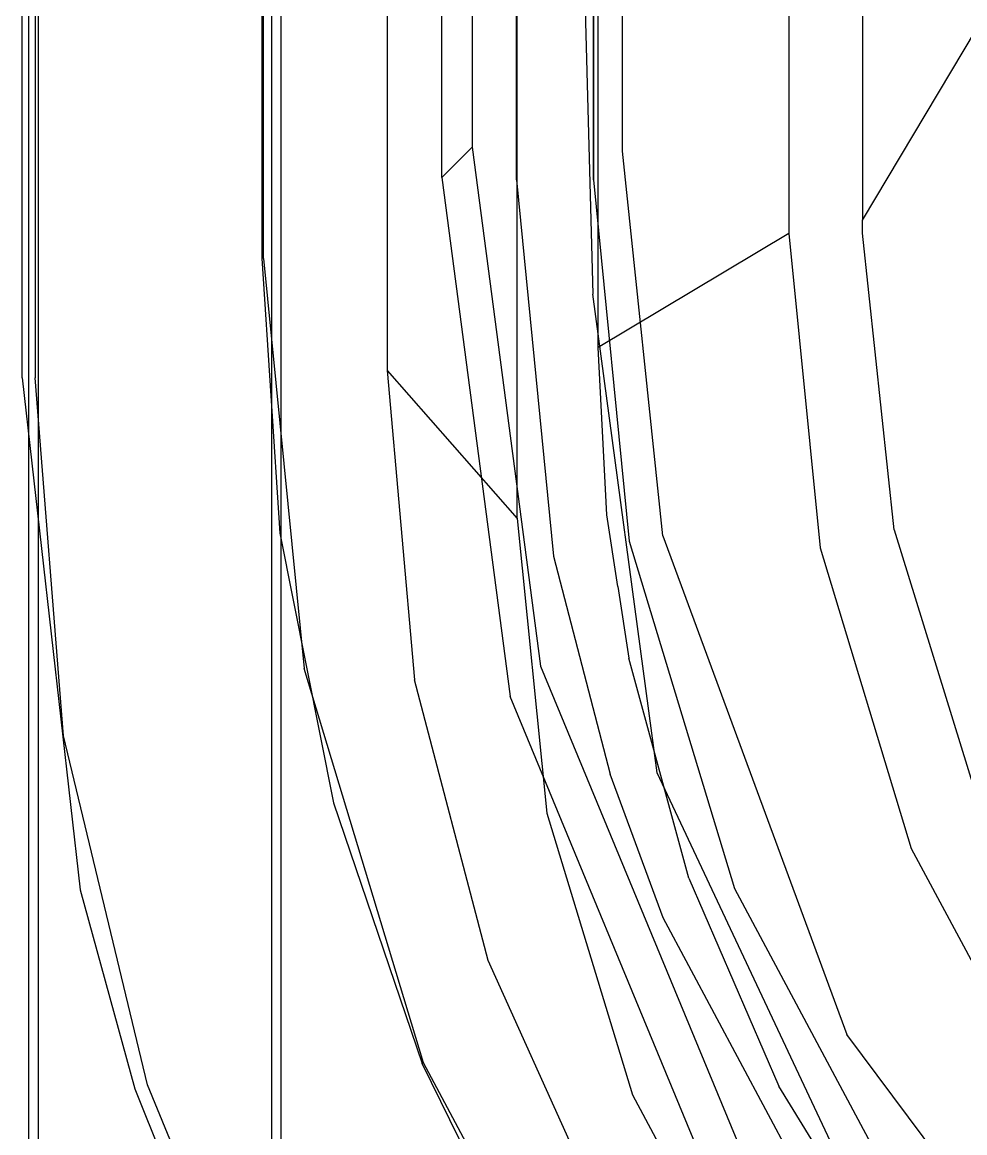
# Model space of a CAD drawing. Extents: x 0 to 153, y -230 to 0.
# Drawn here: x -0.09 to 13.47, y -207.86 to -191.88 of the extents above; entities that cross this region are included whole.
import ezdxf

# ---------------------------------------------------------------- set-up
doc = ezdxf.new("R2010")
doc.units = 0
doc.header["$MEASUREMENT"] = 0
for name, color, linetype in [('Layer1', 252, 'CONTINUOUS'), ('Layer2', 252, 'CONTINUOUS'), ('Layer3', 254, 'CONTINUOUS')]:
    doc.layers.add(name, color=color, linetype=linetype)

msp = doc.modelspace()

# ---------------------------------------------------------------- linework, layer by layer
at = {"layer": 'Layer1', "linetype": 'Continuous'}
for points, invisible_edges in [([(1.004, -3.003, 221.002), (6.378, -34.209, 221.002), (6.378, -195.791, 221.002), (1.004, -226.996, 221.002)], 15), ([(10.421, -200.171, 130.48), (8.522, -197.659, 192.621), (8.522, -32.379, 192.621), (10.421, -29.943, 130.479)], 15), ([(11.508, -32.252, 127.489), (10.421, -29.943, 130.479), (10.421, -200.171, 130.48), (11.508, -197.745, 127.489)], 15), ([(13.066, -34.864, 88.68), (13.066, -195.134, 88.68), (11.508, -197.745, 127.489), (11.508, -32.252, 127.489)], 15), ([(6.106, -34.209, 202.628), (8.522, -32.379, 192.621), (8.522, -197.659, 192.621), (6.106, -195.791, 202.628)], 15), ([(6.106, -195.791, 202.628), (6.106, -34.209, 202.628), (1.413, -33.003, 202.628)], 15), ([(14.223, -194.776, 84.866), (13.066, -195.134, 88.68), (13.066, -34.864, 88.68), (14.223, -35.221, 84.866)], 15), ([(0.074, -128.198, 220.376), (0.074, -226.997, 220.376), (0, -226.997, 219.989), (0, -128.198, 219.989)], 15), ([(0.14, -128.198, 203.924), (0, -128.198, 219.989), (0, -211.009, 219.989), (0.14, -211.009, 203.924)], 5), ([(0.291, -128.198, 220.705), (0.291, -226.997, 220.705), (0.074, -226.997, 220.376), (0.074, -128.198, 220.376)], 15), ([(0.437, -128.198, 203.22), (0.278, -128.198, 203.426), (0.14, -211.009, 203.924), (0.278, -211.061, 203.426)], 15), ([(0.14, -211.009, 203.924), (0.14, -211.009, 203.924), (0.14, -128.198, 203.924), (0.278, -128.198, 203.426)], 15), ([(1.144, -128.198, 202.929), (0.776, -128.198, 202.999), (0.278, -211.061, 203.426), (0.645, -211.1, 203.062)], 15), ([(0.278, -211.061, 203.426), (0.278, -211.061, 203.426), (0.645, -128.198, 203.062), (0.776, -128.198, 202.999)], 15), ([(0.437, -128.198, 203.22), (0.437, -128.198, 203.22), (0.645, -128.198, 203.062), (0.278, -211.061, 203.426)], 15), ([(0.618, -226.997, 220.924), (0.291, -226.997, 220.705), (0.291, -128.198, 220.705), (0.618, -128.198, 220.924)], 15), ([(0.618, -128.198, 220.924), (1.004, -128.198, 221.002), (1.004, -226.997, 221.002), (0.618, -226.997, 220.924)], 15), ([(0.645, -211.1, 203.062), (1.144, -211.114, 202.929), (4.007, -129.549, 202.929), (1.144, -128.198, 202.929)], 15), ([(1.004, -226.997, 221.002), (5.003, -226.997, 221.002), (5.003, -128.198, 221.002), (1.004, -128.198, 221.002)], 15), ([(3.633, -128.198, 203.924), (3.493, -128.198, 219.989), (3.493, -211.009, 219.989), (3.633, -211.009, 203.924)], 5), ([(5.003, -196.172, 221.002), (5.352, -196.172, 220.939), (5.389, -128.198, 220.924), (5.003, -128.198, 221.002)], 15), ([(5.389, -128.198, 220.924), (5.716, -128.198, 220.705), (5.716, -196.172, 220.705), (5.352, -196.172, 220.939)], 15), ([(5.716, -196.172, 220.705), (5.947, -196.172, 220.339), (5.933, -128.198, 220.376), (5.716, -128.198, 220.705)], 15), ([(5.933, -128.198, 220.376), (6.007, -128.198, 219.989), (6.007, -196.172, 219.989), (5.947, -196.172, 220.339)], 15), ([(1.144, -211.114, 202.929), (5.858, -211.114, 202.929), (5.858, -129.549, 202.929), (4.007, -129.549, 202.929)], 15), ([(6.106, -131.499, 202.628), (6.236, -131.475, 212.034), (8.114, -195.791, 221.002), (6.106, -195.791, 202.628)], 15), ([(6.236, -131.475, 212.034), (6.378, -131.474, 221.002), (8.114, -195.791, 221.002)], 13), ([(6.378, -195.791, 221.002), (8.114, -195.791, 221.002), (6.378, -131.474, 221.002)], 15), ([(13.183, -197.306, 88.599), (13.066, -195.134, 88.68), (14.223, -194.776, 84.866), (14.232, -195.337, 84.836)], 15), ([(12.281, -196.452, 108.238), (13.066, -195.134, 88.68), (13.183, -197.306, 88.599)], 15), ([(13.183, -197.306, 88.599), (14.005, -197.535, 85.989), (14.232, -195.337, 84.836)], 15), ([(5.858, -211.114, 202.929), (6.106, -195.792, 202.628), (5.858, -195.561, 202.929)], 15), ([(6.378, -195.792, 221.002), (7.758, -204.441, 221.002), (1.004, -226.996, 221.002)], 15), ([(5.858, -211.114, 202.929), (8.757, -200.512, 200.398), (6.106, -195.792, 202.628)], 15), ([(8.114, -195.791, 221.002), (8.114, -195.791, 221.002), (6.106, -195.791, 202.628), (9.04, -202.678, 221.002)], 7), ([(6.106, -195.791, 202.628), (8.854, -201.259, 207.499), (8.669, -199.839, 193.996), (8.522, -197.659, 192.621)], 15), ([(9.04, -202.678, 221.002), (8.854, -201.259, 207.499), (6.106, -195.791, 202.628)], 15), ([(6.378, -195.791, 221.002), (8.114, -195.791, 221.002), (9.051, -202.717, 221.002), (7.758, -204.441, 221.002)], 15), ([(11.638, -199.921, 127.131), (11.508, -197.748, 127.489), (12.281, -196.452, 108.238)], 15), ([(11.638, -199.921, 127.131), (12.532, -199.615, 108.036), (12.281, -196.452, 108.238)], 15), ([(12.532, -199.615, 108.036), (12.281, -196.452, 108.238), (13.183, -197.306, 88.599)], 15), ([(13.183, -197.306, 88.599), (12.532, -199.615, 108.036), (13.314, -202.863, 107.848)], 15), ([(13.314, -202.863, 107.848), (13.183, -197.306, 88.599), (13.847, -200.746, 88.462)], 15), ([(14.005, -197.535, 85.989), (13.183, -197.306, 88.599), (13.847, -200.746, 88.462)], 15), ([(8.669, -199.839, 193.996), (8.522, -197.659, 192.621), (8.691, -197.883, 187.086), (8.686, -198.201, 187.248)], 15), ([(11.638, -199.921, 127.131), (11.508, -197.745, 127.489), (10.421, -200.171, 130.48)], 15), ([(8.686, -198.201, 187.248), (8.691, -197.883, 187.086), (10.421, -200.171, 130.48), (9.214, -200.731, 173.01)], 15), ([(8.669, -199.839, 193.996), (8.686, -198.201, 187.248), (9.063, -201.574, 187.576)], 15), ([(9.063, -201.574, 187.576), (8.686, -198.201, 187.248), (9.214, -200.731, 173.01)], 15), ([(11.863, -201.336, 126.637), (11.638, -199.921, 127.131), (12.532, -199.615, 108.036)], 15), ([(11.863, -201.336, 126.637), (13.314, -202.863, 107.848), (12.532, -199.615, 108.036)], 15), ([(8.669, -199.839, 193.996), (10.019, -204.404, 173.293), (12.861, -210.797, 221.002), (9.04, -202.678, 221.002)], 11), ([(11.863, -201.336, 126.637), (11.638, -199.921, 127.131), (10.421, -200.171, 130.48)], 15), ([(9.214, -200.731, 173.01), (9.849, -202.708, 158.742), (10.462, -201.442, 130.504), (10.421, -200.171, 130.48)], 15), ([(10.462, -201.442, 130.504), (10.421, -200.171, 130.48), (11.863, -201.336, 126.637)], 15), ([(12.267, -209.417, 200.659), (11.638, -208.045, 200.464), (8.757, -200.512, 200.398), (5.858, -211.114, 202.929)], 15), ([(12.267, -209.417, 200.659), (11.638, -208.045, 200.464), (8.757, -200.512, 200.398), (5.858, -211.114, 202.929)], 15), ([(9.063, -201.574, 187.576), (9.214, -200.731, 173.01), (10.019, -204.404, 173.293)], 15), ([(10.019, -204.404, 173.293), (9.214, -200.731, 173.01), (11.05, -206.589, 158.992)], 15), ([(9.214, -200.731, 173.01), (9.849, -202.708, 158.742), (11.05, -206.589, 158.992)], 15), ([(14.55, -205.835, 107.698), (13.314, -202.863, 107.848), (13.847, -200.746, 88.462)], 15), ([(10.462, -201.442, 130.504), (11.131, -205.395, 130.565), (9.849, -202.708, 158.742)], 15), ([(11.131, -205.395, 130.565), (10.462, -201.442, 130.504), (11.863, -201.336, 126.637)], 15), ([(11.131, -205.395, 130.565), (11.863, -201.336, 126.637), (12.514, -203.825, 125.823)], 15), ([(12.514, -203.825, 125.823), (11.863, -201.336, 126.637), (13.314, -202.863, 107.848)], 15), ([(7.758, -204.441, 221.002), (9.051, -202.717, 221.002), (12.917, -210.874, 221.002), (11.758, -212.235, 221.002)], 15), ([(9.849, -202.708, 158.742), (11.131, -205.395, 130.565), (11.229, -205.735, 130.573)], 15), ([(11.229, -205.735, 130.573), (11.435, -206.375, 130.593), (9.849, -202.708, 158.742)], 15), ([(11.05, -206.589, 158.992), (9.849, -202.708, 158.742), (11.435, -206.375, 130.593)], 15), ([(13.314, -202.863, 107.848), (12.514, -203.825, 125.823), (12.899, -204.895, 125.501)], 15), ([(12.899, -204.895, 125.501), (14.55, -205.835, 107.698), (13.314, -202.863, 107.848)], 15), ([(11.131, -205.395, 130.565), (12.514, -203.825, 125.823), (12.899, -204.895, 125.501)], 15), ([(11.758, -212.235, 221.002), (7.758, -204.441, 221.002), (1.004, -226.997, 221.002), (1.272, -227.996, 221.002)], 15), ([(11.05, -206.589, 158.992), (10.019, -204.404, 173.293), (12.861, -210.797, 221.002)], 15), ([(11.229, -205.735, 130.573), (11.131, -205.395, 130.565), (12.899, -204.895, 125.501)], 15), ([(12.769, -207.072, 127.892), (11.229, -205.735, 130.573), (12.899, -204.895, 125.501)], 15), ([(13.212, -207.97, 127.891), (12.769, -207.072, 127.892), (12.899, -204.895, 125.501), (14.079, -207.442, 125.089)], 15), ([(14.079, -207.442, 125.089), (12.899, -204.895, 125.501), (14.55, -205.835, 107.698), (14.079, -207.442, 125.089)], 15), ([(11.435, -206.375, 130.593), (11.229, -205.735, 130.573), (12.769, -207.072, 127.892)], 15), ([(11.435, -206.375, 130.593), (12.898, -209.435, 130.698), (11.05, -206.589, 158.992)], 15), ([(12.898, -209.435, 130.698), (13.212, -207.97, 127.891), (12.769, -207.072, 127.892), (11.435, -206.375, 130.593)], 15), ([(11.05, -206.589, 158.992), (12.898, -209.435, 130.698), (13.506, -210.344, 130.704)], 15), ([(13.506, -210.344, 130.704), (12.861, -210.797, 221.002), (11.05, -206.589, 158.992)], 15), ([(14.592, -208.348, 125.126), (14.079, -207.442, 125.089), (13.212, -207.97, 127.891)], 15)]:
    msp.add_3dface(points, dxfattribs=dict(at, invisible_edges=invisible_edges))
at = {"layer": 'Layer2', "linetype": 'Continuous'}
for points in [[(7.029, -199.018, 127.621), (7.028, -30.978, 127.621), (5.155, -33.107, 188.899), (5.156, -196.889, 188.899)], [(10.936, -35.077, 85.414), (10.936, -194.921, 85.414), (8.191, -196.559, 126.219), (8.191, -33.437, 126.219)], [(13.633, -191.982, 43.244), (13.633, -38.016, 43.244), (11.996, -35.271, 84.036), (11.996, -194.727, 84.036)]]:
    msp.add_3dface(points, dxfattribs=at)
for points, invisible_edges in [([(7.14, -199.018, 127.191), (7.029, -199.018, 127.621), (7.029, -30.978, 127.621), (7.14, -30.978, 127.191)], 15), ([(7.344, -30.978, 126.92), (7.14, -30.978, 127.191), (7.14, -199.018, 127.191), (7.345, -199.018, 126.92)], 15), ([(7.483, -199.018, 126.811), (7.345, -199.018, 126.92), (7.344, -30.978, 126.92), (7.483, -30.978, 126.811)], 15), ([(7.804, -33.437, 126.674), (7.483, -30.978, 126.811), (7.483, -199.018, 126.811), (7.804, -196.559, 126.674)], 15), ([(-0.092, -33.003, 201.095), (0.095, -33.003, 190.352), (0.095, -196.997, 190.352), (-0.092, -196.997, 201.095)], 5), ([(0.015, -33.003, 201.68), (-0.092, -33.003, 201.095), (-0.092, -196.997, 201.095), (0.015, -196.997, 201.68)], 15), ([(0.339, -196.997, 202.177), (0.015, -196.997, 201.68), (0.015, -33.003, 201.68), (0.339, -33.003, 202.177)], 15), ([(0.095, -196.997, 190.352), (0.306, -196.997, 189.61), (0.306, -33.003, 189.61), (0.095, -33.003, 190.352)], 15), ([(0.306, -33.003, 189.61), (0.856, -33.003, 189.069), (0.856, -196.997, 189.069), (0.306, -196.997, 189.61)], 15), ([(0.831, -33.003, 202.51), (0.339, -33.003, 202.177), (0.339, -196.997, 202.177), (0.831, -196.997, 202.51)], 15), ([(1.413, -196.997, 202.628), (0.831, -196.997, 202.51), (0.831, -33.003, 202.51), (1.413, -33.003, 202.628)], 15), ([(0.856, -196.997, 189.069), (1.601, -196.997, 188.872), (1.601, -33.003, 188.872), (0.856, -33.003, 189.069)], 15), ([(1.413, -196.997, 202.628), (6.106, -195.791, 202.628), (1.413, -33.003, 202.628)], 15), ([(1.413, -196.997, 202.628), (1.413, -196.997, 202.628), (6.106, -34.209, 202.628), (1.413, -33.003, 202.628)], 15), ([(1.601, -196.997, 188.872), (1.601, -33.003, 188.872), (5.155, -33.107, 188.899)], 15), ([(5.156, -196.889, 188.899), (1.601, -196.997, 188.872), (5.155, -33.107, 188.899)], 15), ([(7.948, -196.559, 126.616), (7.804, -196.559, 126.674), (7.804, -33.437, 126.674), (7.947, -33.437, 126.616)], 15), ([(8.072, -33.437, 126.51), (7.947, -33.437, 126.616), (7.948, -196.559, 126.616), (8.072, -196.559, 126.51)], 15), ([(8.156, -196.559, 126.37), (8.072, -196.559, 126.51), (8.072, -33.437, 126.51), (8.156, -33.437, 126.37)], 15), ([(8.191, -33.437, 126.219), (8.156, -33.437, 126.37), (8.156, -196.559, 126.37), (8.191, -196.559, 126.219)], 15), ([(11.037, -194.922, 85.015), (10.936, -194.921, 85.414), (10.936, -35.074, 85.414), (11.036, -35.074, 85.015)], 15), ([(11.288, -35.074, 84.69), (11.036, -35.074, 85.015), (11.037, -194.922, 85.015), (11.289, -194.922, 84.69)], 15), ([(11.642, -194.728, 84.495), (11.289, -194.922, 84.69), (11.288, -35.074, 84.69), (11.642, -35.268, 84.495)], 15), ([(11.777, -35.268, 84.43), (11.642, -35.268, 84.495), (11.642, -194.728, 84.495), (11.778, -194.728, 84.43)], 15), ([(11.892, -194.728, 84.322), (11.778, -194.728, 84.43), (11.777, -35.268, 84.43), (11.892, -35.268, 84.322)], 15), ([(11.967, -35.268, 84.183), (11.892, -35.268, 84.322), (11.892, -194.728, 84.322), (11.967, -194.728, 84.183)], 15), ([(11.996, -194.727, 84.036), (11.967, -194.728, 84.183), (11.967, -35.268, 84.183), (11.995, -35.268, 84.036)], 15), ([(14.063, -196.306, 43.232), (13.634, -191.981, 43.244), (12.815, -193.353, 63.64)], 14), ([(13.065, -196.737, 63.837), (12.815, -193.353, 63.64), (11.996, -194.917, 84.036)], 15), ([(11.996, -194.917, 84.036), (11.996, -194.728, 84.036), (12.798, -193.383, 64.052)], 14), ([(13.065, -196.737, 63.837), (12.815, -193.353, 63.64), (14.063, -196.306, 43.232)], 15), ([(11.289, -194.922, 84.69), (11.642, -194.728, 84.495), (11.643, -194.922, 84.495)], 15), ([(11.643, -194.922, 84.495), (11.642, -194.728, 84.495), (11.778, -194.92, 84.43)], 15), ([(11.778, -194.92, 84.43), (11.642, -194.728, 84.495), (11.778, -194.728, 84.43)], 15), ([(11.778, -194.92, 84.43), (11.778, -194.728, 84.43), (11.893, -194.919, 84.322)], 15), ([(11.778, -194.728, 84.43), (11.892, -194.728, 84.322), (11.893, -194.919, 84.322)], 15), ([(11.893, -194.919, 84.322), (11.892, -194.728, 84.322), (11.968, -194.918, 84.183)], 15), ([(11.892, -194.728, 84.322), (11.967, -194.728, 84.183), (11.968, -194.918, 84.183)], 15), ([(11.968, -194.918, 84.183), (11.967, -194.728, 84.183), (11.996, -194.917, 84.036)], 15), ([(11.967, -194.728, 84.183), (11.996, -194.728, 84.036), (11.996, -194.917, 84.036)], 15), ([(8.191, -196.559, 126.219), (10.101, -196.322, 106.226), (10.936, -194.922, 85.414)], 15), ([(10.101, -196.322, 106.226), (10.936, -194.922, 85.414), (11.386, -199.441, 85.402)], 13), ([(11.386, -199.441, 85.402), (11.451, -199.428, 85.093), (10.936, -194.922, 85.414)], 15), ([(11.451, -199.428, 85.093), (11.037, -194.922, 85.015), (10.936, -194.922, 85.414)], 15), ([(11.037, -194.922, 85.015), (11.451, -199.428, 85.093), (11.622, -199.394, 84.801)], 15), ([(11.037, -194.922, 85.015), (11.289, -194.922, 84.69), (11.622, -199.394, 84.801)], 15), ([(11.622, -199.394, 84.801), (11.884, -199.342, 84.581), (11.289, -194.922, 84.69)], 15), ([(11.884, -199.342, 84.581), (12.021, -198.88, 84.489), (11.289, -194.922, 84.69)], 15), ([(11.289, -194.922, 84.69), (11.643, -194.922, 84.495), (12.021, -198.88, 84.489)], 15), ([(11.643, -194.922, 84.495), (11.778, -194.92, 84.43), (12.021, -198.88, 84.489)], 15), ([(11.778, -194.92, 84.43), (11.893, -194.919, 84.322), (12.345, -199.204, 84.318)], 15), ([(12.23, -199.228, 84.425), (12.021, -198.88, 84.489), (11.778, -194.92, 84.43)], 15), ([(11.778, -194.92, 84.43), (12.345, -199.204, 84.318), (12.23, -199.228, 84.425)], 15), ([(11.893, -194.919, 84.322), (12.422, -199.187, 84.18), (11.968, -194.918, 84.183), (11.893, -194.919, 84.322)], 15), ([(12.345, -199.204, 84.318), (12.422, -199.187, 84.18), (11.893, -194.919, 84.322)], 15), ([(11.968, -194.918, 84.183), (11.996, -194.917, 84.036), (12.452, -199.181, 84.031)], 15), ([(12.422, -199.187, 84.18), (12.452, -199.181, 84.031), (11.968, -194.918, 84.183)], 15), ([(12.452, -199.181, 84.031), (11.996, -194.917, 84.036), (13.065, -196.737, 63.837)], 14), ([(2.207, -204.026, 202.628), (1.413, -196.997, 202.628), (6.106, -195.791, 202.628)], 15), ([(2.207, -204.026, 202.628), (6.106, -195.791, 202.628), (7.499, -204.526, 202.628), (4.544, -210.703, 202.628)], 15), ([(8.319, -198.966, 126.196), (8.191, -196.559, 126.219), (10.101, -196.322, 106.226)], 14), ([(8.319, -198.966, 126.196), (10.101, -196.322, 106.226), (10.383, -199.847, 106.001)], 15), ([(10.383, -199.847, 106.001), (10.101, -196.322, 106.226), (11.386, -199.441, 85.402)], 15), ([(15.316, -200.443, 43.221), (14.063, -196.306, 43.232), (13.065, -196.737, 63.837)], 14), ([(7.804, -196.559, 126.674), (7.804, -196.559, 126.674), (7.69, -199.018, 126.708), (7.484, -199.018, 126.811)], 15), ([(7.891, -199.018, 126.658), (7.891, -199.018, 126.658), (7.69, -199.018, 126.708), (7.804, -196.559, 126.674)], 15), ([(7.804, -196.559, 126.674), (7.804, -196.559, 126.674), (7.948, -196.559, 126.616), (7.891, -199.018, 126.658)], 15), ([(7.891, -199.018, 126.658), (7.891, -199.018, 126.658), (8.048, -199.001, 126.608), (7.948, -196.559, 126.616)], 15), ([(8.048, -199.001, 126.608), (8.048, -199.001, 126.608), (8.072, -196.559, 126.51), (7.948, -196.559, 126.616)], 15), ([(8.187, -198.984, 126.503), (8.187, -198.984, 126.503), (8.048, -199.001, 126.608), (8.072, -196.559, 126.51)], 15), ([(8.072, -196.559, 126.51), (8.072, -196.559, 126.51), (8.157, -196.559, 126.37), (8.187, -198.984, 126.503)], 15), ([(8.187, -198.984, 126.503), (8.187, -198.984, 126.503), (8.281, -198.972, 126.357), (8.157, -196.559, 126.37)], 15), ([(8.191, -196.559, 126.219), (8.191, -196.559, 126.219), (8.281, -198.972, 126.357), (8.157, -196.559, 126.37)], 15), ([(8.319, -198.966, 126.196), (8.319, -198.966, 126.196), (8.281, -198.972, 126.357), (8.191, -196.559, 126.219)], 15), ([(12.452, -199.181, 84.031), (13.065, -196.737, 63.837), (13.894, -200.18, 63.639)], 15), ([(13.894, -200.18, 63.639), (13.065, -196.737, 63.837), (15.316, -200.443, 43.221)], 15), ([(0.739, -204.362, 201.095), (-0.092, -196.997, 201.095), (0.015, -196.997, 201.68), (0.843, -204.338, 201.68)], 15), ([(0.501, -202.145, 190.352), (0.501, -202.145, 190.352), (-0.092, -196.997, 201.095), (0.739, -204.362, 201.095)], 11), ([(0.501, -202.145, 190.352), (0.501, -202.145, 190.352), (0.095, -196.997, 190.352), (-0.092, -196.997, 201.095)], 13), ([(0.739, -204.362, 201.095), (-0.092, -196.997, 201.095), (0.015, -196.997, 201.68), (0.843, -204.338, 201.68)], 15), ([(1.16, -204.266, 202.177), (0.843, -204.338, 201.68), (0.015, -196.997, 201.68), (0.339, -196.997, 202.177)], 15), ([(1.16, -204.266, 202.177), (0.843, -204.338, 201.68), (0.015, -196.997, 201.68), (0.339, -196.997, 202.177)], 15), ([(0.095, -196.997, 190.352), (0.306, -196.997, 189.61), (0.709, -202.112, 189.61), (0.501, -202.145, 190.352)], 15), ([(0.095, -196.997, 190.352), (0.306, -196.997, 189.61), (0.709, -202.112, 189.61), (0.501, -202.145, 190.352)], 15), ([(0.709, -202.112, 189.61), (1.252, -202.026, 189.069), (0.856, -196.997, 189.069), (0.306, -196.997, 189.61)], 15), ([(0.709, -202.112, 189.61), (1.252, -202.026, 189.069), (0.856, -196.997, 189.069), (0.306, -196.997, 189.61)], 15), ([(1.639, -204.156, 202.51), (1.16, -204.266, 202.177), (0.339, -196.997, 202.177), (0.831, -196.997, 202.51)], 15), ([(1.639, -204.156, 202.51), (1.16, -204.266, 202.177), (0.339, -196.997, 202.177), (0.831, -196.997, 202.51)], 15), ([(1.639, -204.156, 202.51), (2.207, -204.026, 202.628), (1.413, -196.997, 202.628), (0.831, -196.997, 202.51)], 15), ([(1.639, -204.156, 202.51), (2.207, -204.026, 202.628), (1.413, -196.997, 202.628), (0.831, -196.997, 202.51)], 15), ([(1.252, -202.026, 189.069), (1.989, -201.909, 188.872), (1.601, -196.997, 188.872), (0.856, -196.997, 189.069)], 15), ([(1.252, -202.026, 189.069), (1.989, -201.909, 188.872), (1.601, -196.997, 188.872), (0.856, -196.997, 189.069)], 15), ([(5.156, -196.889, 188.899), (5.548, -201.343, 188.891), (1.601, -196.997, 188.872)], 15), ([(5.548, -201.343, 188.891), (1.601, -196.997, 188.872), (1.989, -201.909, 188.872), (6.608, -205.378, 188.877)], 15), ([(7.029, -199.018, 127.621), (7.029, -199.018, 127.621), (5.156, -196.889, 188.899), (5.548, -201.343, 188.891)], 11), ([(12.939, -202.306, 84.483), (11.884, -199.342, 84.581), (12.021, -198.88, 84.489)], 15), ([(12.939, -202.306, 84.483), (12.021, -198.88, 84.489), (12.23, -199.228, 84.425)], 15), ([(7.029, -199.018, 127.621), (7.029, -199.018, 127.621), (7.453, -203.258, 127.627), (5.548, -201.343, 188.891)], 13), ([(7.453, -203.258, 127.627), (7.14, -199.018, 127.191), (7.029, -199.018, 127.621), (7.453, -203.258, 127.627)], 15), ([(7.453, -203.258, 127.627), (7.14, -199.018, 127.191), (7.531, -203.242, 127.258), (7.453, -203.258, 127.627)], 15), ([(7.14, -199.018, 127.191), (7.14, -199.018, 127.191), (7.345, -199.018, 126.92), (7.531, -203.242, 127.258)], 15), ([(7.531, -203.242, 127.258), (7.531, -203.242, 127.258), (7.76, -203.196, 126.922), (7.345, -199.018, 126.92)], 15), ([(7.345, -199.018, 126.92), (7.345, -199.018, 126.92), (7.484, -199.018, 126.811), (7.76, -203.196, 126.922)], 15), ([(7.484, -199.018, 126.811), (7.484, -199.018, 126.811), (8.1, -203.128, 126.708), (7.76, -203.196, 126.922)], 15), ([(8.1, -203.128, 126.708), (8.1, -203.128, 126.708), (7.69, -199.018, 126.708), (7.484, -199.018, 126.811)], 15), ([(7.69, -199.018, 126.708), (7.69, -199.018, 126.708), (8.141, -201.127, 126.648), (8.1, -203.128, 126.708)], 15), ([(7.69, -199.018, 126.708), (7.69, -199.018, 126.708), (7.891, -199.018, 126.658), (8.141, -201.127, 126.648)], 15), ([(8.141, -201.127, 126.648), (8.141, -201.127, 126.648), (8.048, -199.001, 126.608), (7.891, -199.018, 126.658)], 15), ([(8.315, -201.092, 126.616), (8.315, -201.092, 126.616), (8.187, -198.984, 126.503), (8.048, -199.001, 126.608)], 15), ([(8.048, -199.001, 126.608), (8.048, -199.001, 126.608), (8.315, -201.092, 126.616), (8.141, -201.127, 126.648)], 15), ([(8.187, -198.984, 126.503), (8.476, -201.061, 126.514), (8.281, -198.972, 126.357), (8.187, -198.984, 126.503)], 15), ([(8.187, -198.984, 126.503), (8.187, -198.984, 126.503), (8.476, -201.061, 126.514), (8.315, -201.092, 126.616)], 15), ([(8.281, -198.972, 126.357), (8.281, -198.972, 126.357), (8.319, -198.966, 126.196), (8.588, -201.038, 126.357)], 15), ([(8.588, -201.038, 126.357), (8.588, -201.038, 126.357), (8.476, -201.061, 126.514), (8.281, -198.972, 126.357)], 15), ([(8.319, -198.966, 126.196), (8.632, -201.03, 126.183), (8.588, -201.038, 126.357), (8.319, -198.966, 126.196)], 15), ([(8.476, -199.998, 126.19), (8.319, -198.966, 126.196), (10.383, -199.847, 106.001)], 14), ([(13.611, -203.325, 84.316), (12.345, -199.204, 84.318), (12.23, -199.228, 84.425)], 15), ([(13.5, -203.372, 84.422), (12.939, -202.306, 84.483), (12.23, -199.228, 84.425)], 15), ([(12.23, -199.228, 84.425), (13.611, -203.325, 84.316), (13.5, -203.372, 84.422)], 15), ([(12.345, -199.204, 84.318), (12.422, -199.187, 84.18), (13.686, -203.294, 84.177)], 15), ([(12.345, -199.204, 84.318), (13.686, -203.294, 84.177), (13.611, -203.325, 84.316)], 15), ([(12.422, -199.187, 84.18), (12.452, -199.181, 84.031), (13.716, -203.281, 84.027)], 15), ([(13.686, -203.294, 84.177), (13.716, -203.281, 84.027), (12.422, -199.187, 84.18)], 15), ([(13.894, -200.18, 63.639), (12.452, -199.181, 84.031), (13.716, -203.281, 84.027)], 13), ([(12.921, -203.673, 84.796), (11.622, -199.394, 84.801), (11.451, -199.428, 85.093)], 15), ([(11.622, -199.394, 84.801), (11.884, -199.342, 84.581), (13.167, -203.571, 84.579)], 15), ([(11.622, -199.394, 84.801), (13.167, -203.571, 84.579), (12.921, -203.673, 84.796), (11.622, -199.394, 84.801)], 15), ([(13.167, -203.571, 84.579), (11.884, -199.342, 84.581), (12.939, -202.306, 84.483)], 15), ([(10.383, -199.847, 106.001), (11.386, -199.441, 85.402), (12.696, -203.766, 85.392)], 13), ([(11.386, -199.441, 85.402), (11.451, -199.428, 85.093), (12.759, -203.74, 85.085)], 15), ([(12.696, -203.766, 85.392), (12.759, -203.74, 85.085), (11.386, -199.441, 85.402)], 15), ([(12.759, -203.74, 85.085), (12.921, -203.673, 84.796), (11.451, -199.428, 85.093)], 15), ([(10.383, -199.847, 106.001), (8.476, -199.998, 126.19), (8.632, -201.03, 126.183)], 13), ([(9.496, -204.195, 126.184), (8.632, -201.03, 126.183), (10.383, -199.847, 106.001)], 14), ([(9.496, -204.195, 126.184), (10.383, -199.847, 106.001), (11.258, -203.465, 105.792)], 15), ([(11.258, -203.465, 105.792), (10.383, -199.847, 106.001), (12.696, -203.766, 85.392)], 15), ([(8.141, -201.127, 126.648), (8.141, -201.127, 126.648), (8.1, -203.128, 126.708), (8.773, -204.46, 126.648)], 15), ([(8.141, -201.127, 126.648), (8.141, -201.127, 126.648), (8.315, -201.092, 126.616), (8.494, -202.642, 126.648)], 15), ([(8.141, -201.127, 126.648), (8.141, -201.127, 126.648), (8.494, -202.642, 126.648), (8.773, -204.46, 126.648)], 15), ([(9.191, -204.302, 126.616), (8.476, -201.061, 126.514), (8.315, -201.092, 126.616), (9.191, -204.302, 126.616)], 15), ([(8.494, -202.642, 126.648), (8.494, -202.642, 126.648), (8.315, -201.092, 126.616), (9.191, -204.302, 126.616)], 15), ([(8.476, -201.061, 126.514), (8.476, -201.061, 126.514), (8.588, -201.038, 126.357), (9.345, -204.248, 126.514)], 15), ([(9.191, -204.302, 126.616), (9.191, -204.302, 126.616), (9.345, -204.248, 126.514), (8.476, -201.061, 126.514)], 15), ([(8.588, -201.038, 126.357), (8.588, -201.038, 126.357), (8.632, -201.03, 126.183), (9.453, -204.21, 126.358)], 15), ([(9.453, -204.21, 126.358), (9.453, -204.21, 126.358), (9.345, -204.248, 126.514), (8.588, -201.038, 126.357)], 15), ([(9.496, -204.195, 126.184), (9.496, -204.195, 126.184), (9.453, -204.21, 126.358), (8.632, -201.03, 126.183)], 15), ([(7.453, -203.258, 127.627), (7.453, -203.258, 127.627), (6.608, -205.378, 188.877), (5.548, -201.343, 188.891)], 10), ([(2.431, -206.931, 189.069), (3.14, -206.701, 188.872), (1.989, -201.909, 188.872), (1.252, -202.026, 189.069)], 15), ([(2.431, -206.931, 189.069), (3.14, -206.701, 188.872), (1.989, -201.909, 188.872), (1.252, -202.026, 189.069)], 15), ([(3.14, -206.701, 188.872), (1.989, -201.909, 188.872), (8.432, -209.412, 188.862), (5.026, -211.253, 188.872)], 15), ([(8.432, -209.412, 188.862), (6.608, -205.378, 188.877), (1.989, -201.909, 188.872)], 15), ([(1.708, -207.166, 190.352), (1.908, -207.101, 189.61), (0.709, -202.112, 189.61), (0.501, -202.145, 190.352)], 15), ([(1.708, -207.166, 190.352), (1.908, -207.101, 189.61), (0.709, -202.112, 189.61), (0.501, -202.145, 190.352)], 15), ([(1.908, -207.101, 189.61), (2.431, -206.931, 189.069), (1.252, -202.026, 189.069), (0.709, -202.112, 189.61)], 15), ([(1.908, -207.101, 189.61), (2.431, -206.931, 189.069), (1.252, -202.026, 189.069), (0.709, -202.112, 189.61)], 15), ([(1.708, -207.166, 190.352), (1.708, -207.166, 190.352), (0.501, -202.145, 190.352), (0.739, -204.362, 201.095)], 13), ([(14.563, -205.857, 84.479), (13.167, -203.571, 84.579), (12.939, -202.306, 84.483)], 15), ([(12.939, -202.306, 84.483), (13.5, -203.372, 84.422), (14.563, -205.857, 84.479)], 15), ([(8.773, -204.46, 126.648), (8.773, -204.46, 126.648), (9.029, -204.365, 126.648), (8.494, -202.642, 126.648)], 15), ([(8.494, -202.642, 126.648), (8.494, -202.642, 126.648), (9.191, -204.302, 126.616), (9.029, -204.365, 126.648)], 15), ([(7.531, -203.242, 127.258), (7.531, -203.242, 127.258), (7.76, -203.196, 126.922), (8.76, -207.282, 127.261)], 15), ([(8.1, -203.128, 126.708), (8.1, -203.128, 126.708), (7.76, -203.196, 126.922), (8.976, -207.193, 126.924)], 15), ([(8.976, -207.193, 126.924), (8.976, -207.193, 126.924), (8.76, -207.282, 127.261), (7.76, -203.196, 126.922)], 15), ([(9.296, -207.059, 126.709), (9.296, -207.059, 126.709), (8.976, -207.193, 126.924), (8.1, -203.128, 126.708)], 15), ([(8.1, -203.128, 126.708), (8.1, -203.128, 126.708), (8.773, -204.46, 126.648), (9.296, -207.059, 126.709)], 15), ([(7.453, -203.258, 127.627), (7.453, -203.258, 127.627), (8.687, -207.313, 127.632), (6.608, -205.378, 188.877)], 13), ([(7.531, -203.242, 127.258), (7.531, -203.242, 127.258), (8.687, -207.313, 127.632), (7.453, -203.258, 127.627)], 15), ([(8.687, -207.313, 127.632), (8.687, -207.313, 127.632), (7.531, -203.242, 127.258), (8.76, -207.282, 127.261)], 15), ([(11.258, -203.465, 105.792), (9.496, -204.195, 126.184), (10.793, -207.186, 126.185)], 13), ([(10.793, -207.186, 126.185), (11.258, -203.465, 105.792), (12.642, -206.774, 105.625)], 15), ([(12.642, -206.774, 105.625), (11.258, -203.465, 105.792), (12.696, -203.766, 85.392)], 15), ([(12.921, -203.673, 84.796), (12.759, -203.74, 85.085), (15.029, -207.608, 84.793)], 15), ([(15.25, -207.461, 84.578), (12.921, -203.673, 84.796), (13.167, -203.571, 84.579)], 15), ([(12.921, -203.673, 84.796), (15.029, -207.608, 84.793), (15.25, -207.461, 84.578)], 15), ([(13.167, -203.571, 84.579), (15.25, -207.461, 84.578), (14.563, -205.857, 84.479)], 15), ([(12.642, -206.774, 105.625), (12.696, -203.766, 85.392), (14.824, -207.745, 85.384)], 13), ([(12.696, -203.766, 85.392), (12.759, -203.74, 85.085), (14.883, -207.706, 85.079)], 15), ([(14.824, -207.745, 85.384), (14.883, -207.706, 85.079), (12.696, -203.766, 85.392)], 15), ([(15.029, -207.608, 84.793), (14.883, -207.706, 85.079), (12.759, -203.74, 85.085)], 15), ([(2.207, -204.026, 202.628), (1.639, -204.156, 202.51), (4.02, -210.956, 202.51), (4.544, -210.703, 202.628)], 15), ([(4.02, -210.956, 202.51), (3.576, -211.169, 202.177), (1.16, -204.266, 202.177), (1.639, -204.156, 202.51)], 15), ([(0.739, -204.362, 201.095), (0.739, -204.362, 201.095), (1.529, -207.224, 201.095), (0.843, -204.338, 201.68)], 15), ([(1.16, -204.266, 202.177), (0.843, -204.338, 201.68), (3.284, -211.31, 201.68), (3.576, -211.169, 202.177)], 15), ([(3.284, -211.31, 201.68), (3.284, -211.31, 201.68), (1.529, -207.224, 201.095), (0.843, -204.338, 201.68)], 15), ([(9.029, -204.365, 126.648), (9.029, -204.365, 126.648), (9.191, -204.302, 126.616), (9.969, -206.642, 126.648)], 15), ([(9.191, -204.302, 126.616), (9.191, -204.302, 126.616), (9.345, -204.248, 126.514), (10.505, -207.335, 126.616)], 15), ([(9.969, -206.642, 126.648), (9.969, -206.642, 126.648), (10.505, -207.335, 126.616), (9.191, -204.302, 126.616)], 15), ([(10.651, -207.259, 126.514), (10.651, -207.259, 126.514), (9.453, -204.21, 126.358), (9.345, -204.248, 126.514)], 15), ([(9.345, -204.248, 126.514), (9.345, -204.248, 126.514), (10.651, -207.259, 126.514), (10.505, -207.335, 126.616)], 15), ([(10.752, -207.207, 126.359), (10.752, -207.207, 126.359), (9.496, -204.195, 126.184), (9.453, -204.21, 126.358)], 15), ([(9.453, -204.21, 126.358), (9.453, -204.21, 126.358), (10.752, -207.207, 126.359), (10.651, -207.259, 126.514)], 15), ([(9.496, -204.195, 126.184), (9.496, -204.195, 126.184), (10.793, -207.186, 126.185), (10.752, -207.207, 126.359)], 15), ([(1.708, -207.166, 190.352), (1.708, -207.166, 190.352), (0.739, -204.362, 201.095), (1.529, -207.224, 201.095)], 11), ([(9.969, -206.642, 126.648), (9.029, -204.365, 126.648), (8.773, -204.46, 126.648), (9.969, -206.642, 126.648)], 15), ([(9.296, -207.059, 126.709), (8.773, -204.46, 126.648), (9.94, -207.642, 126.648), (9.296, -207.059, 126.709)], 15), ([(8.773, -204.46, 126.648), (8.773, -204.46, 126.648), (9.969, -206.642, 126.648), (9.94, -207.642, 126.648)], 15), ([(8.308, -216.692, 202.628), (8.308, -216.692, 202.628), (4.544, -210.703, 202.628), (7.499, -204.526, 202.628)], 15), ([(8.308, -216.692, 202.628), (7.499, -204.526, 202.628), (11.538, -212.396, 202.628), (13.31, -221.695, 202.628)], 15), ([(8.687, -207.313, 127.632), (8.687, -207.313, 127.632), (8.432, -209.412, 188.862), (6.608, -205.378, 188.877)], 11), ([(3.14, -206.701, 188.872), (5.026, -211.253, 188.872), (4.362, -211.591, 189.069), (2.431, -206.931, 189.069)], 15), ([(3.14, -206.701, 188.872), (5.026, -211.253, 188.872), (4.362, -211.591, 189.069), (2.431, -206.931, 189.069)], 15), ([(9.94, -207.642, 126.648), (9.94, -207.642, 126.648), (12.109, -210.275, 126.648), (9.969, -206.642, 126.648)], 15), ([(12.109, -210.275, 126.648), (12.109, -210.275, 126.648), (10.505, -207.335, 126.616), (9.969, -206.642, 126.648)], 15), ([(12.508, -209.976, 126.185), (10.793, -207.186, 126.185), (12.642, -206.774, 105.625)], 14), ([(12.508, -209.976, 126.185), (12.642, -206.774, 105.625), (14.576, -209.904, 105.492)], 15), ([(14.576, -209.904, 105.492), (12.642, -206.774, 105.625), (14.824, -207.745, 85.384)], 15), ([(2.431, -206.931, 189.069), (4.362, -211.591, 189.069), (3.872, -211.841, 189.61), (1.908, -207.101, 189.61)], 15), ([(2.431, -206.931, 189.069), (4.362, -211.591, 189.069), (3.872, -211.841, 189.61), (1.908, -207.101, 189.61)], 15), ([(8.976, -207.193, 126.924), (8.976, -207.193, 126.924), (9.296, -207.059, 126.709), (10.948, -210.868, 126.925)], 15), ([(10.948, -210.868, 126.925), (10.948, -210.868, 126.925), (11.237, -210.675, 126.709), (9.296, -207.059, 126.709)], 15), ([(9.94, -207.642, 126.648), (9.94, -207.642, 126.648), (9.296, -207.059, 126.709), (11.237, -210.675, 126.709)], 15), ([(3.684, -211.937, 190.352), (3.684, -211.937, 190.352), (1.708, -207.166, 190.352), (1.529, -207.224, 201.095)], 13), ([(3.684, -211.937, 190.352), (3.684, -211.937, 190.352), (1.529, -207.224, 201.095), (3.188, -211.356, 201.095)], 11), ([(3.188, -211.356, 201.095), (3.188, -211.356, 201.095), (3.284, -211.31, 201.68), (1.529, -207.224, 201.095)], 15), ([(3.684, -211.937, 190.352), (3.872, -211.841, 189.61), (1.908, -207.101, 189.61), (1.708, -207.166, 190.352)], 15), ([(3.684, -211.937, 190.352), (3.872, -211.841, 189.61), (1.908, -207.101, 189.61), (1.708, -207.166, 190.352)], 15), ([(8.76, -207.282, 127.261), (8.76, -207.282, 127.261), (8.976, -207.193, 126.924), (10.754, -210.998, 127.263)], 15), ([(10.948, -210.868, 126.925), (10.948, -210.868, 126.925), (10.754, -210.998, 127.263), (8.976, -207.193, 126.924)], 15), ([(10.651, -207.259, 126.514), (10.651, -207.259, 126.514), (10.752, -207.207, 126.359), (12.378, -210.069, 126.514)], 15), ([(12.471, -210.003, 126.359), (12.471, -210.003, 126.359), (10.793, -207.186, 126.185), (10.752, -207.207, 126.359)], 15), ([(12.378, -210.069, 126.514), (12.378, -210.069, 126.514), (12.471, -210.003, 126.359), (10.752, -207.207, 126.359)], 15), ([(10.793, -207.186, 126.185), (10.793, -207.186, 126.185), (12.508, -209.976, 126.185), (12.471, -210.003, 126.359)], 15), ([(8.687, -207.313, 127.632), (8.687, -207.313, 127.632), (10.689, -211.042, 127.635), (8.432, -209.412, 188.862)], 13), ([(8.76, -207.282, 127.261), (8.76, -207.282, 127.261), (10.689, -211.042, 127.635), (8.687, -207.313, 127.632)], 15), ([(10.689, -211.042, 127.635), (10.689, -211.042, 127.635), (10.754, -210.998, 127.263), (8.76, -207.282, 127.261)], 15), ([(10.505, -207.335, 126.616), (10.505, -207.335, 126.616), (10.651, -207.259, 126.514), (12.245, -210.165, 126.616)], 15), ([(12.109, -210.275, 126.648), (12.109, -210.275, 126.648), (12.245, -210.165, 126.616), (10.505, -207.335, 126.616)], 15), ([(12.245, -210.165, 126.616), (12.245, -210.165, 126.616), (12.378, -210.069, 126.514), (10.651, -207.259, 126.514)], 15), ([(11.237, -210.675, 126.709), (11.237, -210.675, 126.709), (11.527, -210.481, 126.648), (9.94, -207.642, 126.648)], 15), ([(12.109, -210.275, 126.648), (12.109, -210.275, 126.648), (11.527, -210.481, 126.648), (9.94, -207.642, 126.648)], 15)]:
    msp.add_3dface(points, dxfattribs=dict(at, invisible_edges=invisible_edges))
at = {"layer": 'Layer3', "linetype": 'Continuous'}
for points, invisible_edges in [([(2.692, -195.278, 223.776), (2.579, -195.278, 223.399), (2.579, -35.012, 223.399), (2.692, -35.012, 223.776)], 15), ([(2.579, -35.012, 223.399), (2.602, -35.012, 222.428), (2.602, -195.278, 222.428), (2.579, -195.278, 223.399)], 15), ([(2.602, -195.278, 222.428), (2.707, -195.278, 222.04), (2.707, -35.012, 222.04), (2.602, -35.012, 222.428)], 15), ([(2.975, -35.012, 224.049), (2.692, -35.012, 223.776), (2.692, -195.278, 223.776), (2.975, -195.278, 224.049)], 15), ([(2.707, -35.012, 222.04), (2.991, -35.012, 221.756), (2.991, -195.278, 221.756), (2.707, -195.278, 222.04)], 15), ([(3.355, -195.278, 224.149), (2.975, -195.278, 224.049), (2.975, -35.012, 224.049), (3.355, -35.013, 224.149)], 15), ([(2.991, -195.278, 221.756), (3.379, -195.278, 221.651), (3.379, -35.012, 221.651), (2.991, -35.012, 221.756)], 13), ([(7.016, -36.142, 224.149), (3.355, -35.012, 224.149), (3.355, -195.278, 224.149), (7.016, -194.148, 224.149)], 5), ([(3.379, -35.012, 221.651), (5.942, -36.177, 221.651), (5.942, -194.113, 221.651), (3.379, -195.278, 221.651)], 15), ([(7.563, -194.148, 224.005), (7.016, -194.148, 224.149), (7.016, -36.142, 224.149), (7.563, -36.142, 224.005)], 15), ([(7.786, -36.142, 223.838), (7.563, -36.142, 224.005), (7.563, -194.148, 224.005), (7.786, -194.148, 223.838)], 15), ([(7.786, -36.142, 223.838), (7.968, -36.142, 223.611), (7.968, -194.148, 223.611), (7.786, -194.148, 223.838)], 15), ([(7.968, -36.142, 223.611), (8.126, -36.142, 223.068), (8.126, -194.148, 223.068), (7.968, -194.148, 223.611)], 13), ([(8.126, -36.142, 223.068), (8.163, -84.155, 221.651), (8.163, -146.135, 221.651), (8.126, -194.148, 223.068)], 7), ([(146.622, -36.613, 205.002), (6.378, -36.613, 205.002), (6.378, -193.677, 205.002), (146.622, -193.677, 205.002)], 15), ([(8.126, -194.148, 223.068), (8.126, -194.148, 223.068), (8.167, -146.682, 221.508), (8.163, -146.135, 221.651)], 15), ([(8.126, -194.148, 223.068), (8.126, -194.148, 223.068), (8.167, -146.682, 221.508), (8.177, -147.086, 221.113)], 15), ([(8.126, -194.148, 223.068), (8.126, -194.148, 223.068), (8.177, -147.086, 221.113), (8.191, -147.245, 220.57)], 15), ([(8.541, -193.733, 207.222), (8.541, -147.594, 207.222), (8.191, -147.245, 220.57), (8.126, -194.148, 223.068)], 14), ([(144.459, -147.594, 207.222), (8.541, -147.594, 207.222), (8.541, -193.733, 207.222), (144.459, -193.733, 207.222)], 15), ([(5.942, -194.113, 221.651), (5.942, -194.113, 221.651), (6.378, -193.677, 205.002), (7.361, -201.145, 205.002)], 15), ([(35.228, -222.526, 205.002), (118.689, -221.61, 205.002), (146.622, -193.677, 205.002), (6.378, -193.677, 205.002)], 15), ([(6.378, -193.677, 205.002), (6.378, -193.677, 205.002), (27.76, -221.544, 205.002), (35.228, -222.526, 205.002)], 11), ([(27.76, -221.544, 205.002), (27.76, -221.544, 205.002), (6.378, -193.677, 205.002), (7.361, -201.145, 205.002)], 11), ([(8.541, -193.733, 207.222), (8.541, -193.733, 207.222), (9.123, -199.271, 207.222), (8.126, -194.148, 223.068)], 15), ([(144.459, -193.733, 207.222), (143.877, -199.271, 207.222), (9.123, -199.271, 207.222), (8.541, -193.733, 207.222)], 10), ([(3.379, -195.278, 221.651), (5.942, -194.113, 221.651), (6.925, -201.581, 221.651)], 15), ([(7.361, -201.145, 205.002), (7.361, -201.145, 205.002), (5.942, -194.113, 221.651), (6.925, -201.581, 221.651)], 11), ([(7.016, -194.148, 224.149), (3.355, -195.278, 224.149), (3.614, -199.23, 224.149)], 15), ([(7.549, -199.561, 224.149), (7.016, -194.148, 224.149), (3.614, -199.23, 224.149)], 15), ([(7.549, -199.561, 224.149), (7.936, -199.485, 224.077), (7.016, -194.148, 224.149)], 3), ([(7.016, -194.148, 224.149), (7.563, -194.148, 224.005), (7.936, -199.485, 224.077)], 15), ([(7.936, -199.485, 224.077), (8.304, -199.411, 223.84), (7.563, -194.148, 224.005)], 15), ([(7.563, -194.148, 224.005), (7.786, -194.148, 223.838), (8.304, -199.411, 223.84)], 15), ([(8.304, -199.411, 223.84), (8.552, -199.362, 223.475), (7.786, -194.148, 223.838)], 15), ([(7.786, -194.148, 223.838), (7.968, -194.148, 223.611), (8.552, -199.362, 223.475)], 15), ([(8.552, -199.362, 223.475), (8.639, -199.345, 223.073), (7.968, -194.148, 223.611)], 15), ([(7.968, -194.148, 223.611), (8.126, -194.148, 223.068), (8.639, -199.345, 223.073)], 13), ([(9.123, -199.271, 207.222), (9.123, -199.271, 207.222), (8.639, -199.345, 223.073), (8.126, -194.148, 223.068)], 15), ([(2.845, -199.331, 223.399), (2.579, -195.278, 223.399), (2.602, -195.278, 222.428), (2.811, -199.335, 222.428)], 15), ([(2.845, -199.331, 223.399), (2.579, -195.278, 223.399), (2.956, -199.316, 223.776)], 15), ([(2.956, -199.316, 223.776), (2.692, -195.278, 223.776), (2.579, -195.278, 223.399)], 15), ([(2.811, -199.335, 222.428), (2.602, -195.278, 222.428), (2.707, -195.278, 222.04)], 15), ([(2.692, -195.278, 223.776), (2.956, -199.316, 223.776), (3.237, -199.279, 224.049)], 15), ([(2.692, -195.278, 223.776), (2.975, -195.278, 224.049), (3.237, -199.279, 224.049)], 15), ([(3.301, -201.311, 222.04), (2.707, -195.278, 222.04), (2.991, -195.278, 221.756)], 15), ([(3.301, -201.311, 222.04), (2.811, -199.335, 222.428), (2.707, -195.278, 222.04)], 15), ([(3.237, -199.279, 224.049), (3.614, -199.23, 224.149), (2.975, -195.278, 224.049)], 15), ([(2.975, -195.278, 224.049), (3.355, -195.278, 224.149), (3.614, -199.23, 224.149)], 13), ([(3.58, -201.255, 221.756), (3.301, -201.311, 222.04), (2.991, -195.278, 221.756)], 15), ([(3.58, -201.255, 221.756), (2.991, -195.278, 221.756), (3.379, -195.278, 221.651)], 15), ([(3.379, -195.278, 221.651), (3.961, -201.179, 221.651), (9.807, -208.539, 221.651), (6.925, -201.581, 221.651)], 15), ([(3.961, -201.179, 221.651), (3.58, -201.255, 221.756), (3.379, -195.278, 221.651)], 7), ([(3.237, -199.279, 224.049), (3.614, -199.23, 224.149), (4.387, -203.113, 224.149)], 13), ([(7.549, -199.561, 224.149), (3.614, -199.23, 224.149), (4.387, -203.113, 224.149)], 15), ([(2.845, -199.331, 223.399), (2.811, -199.335, 222.428), (3.142, -201.342, 222.428)], 15), ([(3.142, -201.342, 222.428), (2.811, -199.335, 222.428), (3.301, -201.311, 222.04)], 15), ([(2.845, -199.331, 223.399), (2.956, -199.316, 223.776), (3.746, -203.285, 223.776)], 15), ([(3.637, -203.314, 223.399), (3.604, -203.323, 222.428), (3.142, -201.342, 222.428), (2.845, -199.331, 223.399)], 15), ([(3.637, -203.314, 223.399), (3.746, -203.285, 223.776), (2.845, -199.331, 223.399)], 15), ([(2.956, -199.316, 223.776), (3.237, -199.279, 224.049), (4.019, -203.212, 224.049)], 15), ([(3.746, -203.285, 223.776), (4.019, -203.212, 224.049), (2.956, -199.316, 223.776)], 15), ([(4.019, -203.212, 224.049), (4.387, -203.113, 224.149), (3.237, -199.279, 224.049)], 15), ([(10.07, -204.375, 223.478), (8.304, -199.411, 223.84), (8.552, -199.362, 223.475)], 15), ([(10.152, -204.341, 223.077), (8.552, -199.362, 223.475), (8.639, -199.345, 223.073)], 3), ([(10.07, -204.375, 223.478), (10.152, -204.341, 223.077), (8.552, -199.362, 223.475)], 15), ([(9.123, -199.271, 207.222), (9.123, -199.271, 207.222), (10.152, -204.341, 223.077), (8.639, -199.345, 223.073)], 15), ([(9.123, -199.271, 207.222), (11.768, -206.442, 207.222), (141.233, -206.442, 207.222), (143.877, -199.271, 207.222)], 10), ([(9.123, -199.271, 207.222), (9.123, -199.271, 207.222), (11.768, -206.442, 207.222), (10.152, -204.341, 223.077)], 15), ([(8.367, -202.7, 224.149), (7.936, -199.485, 224.077), (7.549, -199.561, 224.149)], 3), ([(9.836, -204.472, 223.841), (8.304, -199.411, 223.84), (7.936, -199.485, 224.077)], 15), ([(9.49, -204.615, 224.077), (8.367, -202.7, 224.149), (7.936, -199.485, 224.077)], 15), ([(9.836, -204.472, 223.841), (9.49, -204.615, 224.077), (7.936, -199.485, 224.077)], 15), ([(9.836, -204.472, 223.841), (10.07, -204.375, 223.478), (8.304, -199.411, 223.84)], 15), ([(7.549, -199.561, 224.149), (8.367, -202.7, 224.149), (4.387, -203.113, 224.149)], 15), ([(7.361, -201.145, 205.002), (7.361, -201.145, 205.002), (10.243, -208.103, 205.002), (6.925, -201.581, 221.651)], 15), ([(7.361, -201.145, 205.002), (7.361, -201.145, 205.002), (20.802, -218.662, 205.002), (27.76, -221.544, 205.002)], 11), ([(7.361, -201.145, 205.002), (7.361, -201.145, 205.002), (10.243, -208.103, 205.002), (20.802, -218.662, 205.002)], 13), ([(3.604, -203.323, 222.428), (3.301, -201.311, 222.04), (3.142, -201.342, 222.428)], 15), ([(5.06, -207.111, 222.04), (3.301, -201.311, 222.04), (3.58, -201.255, 221.756)], 15), ([(3.604, -203.323, 222.428), (3.301, -201.311, 222.04), (5.06, -207.111, 222.04)], 15), ([(5.323, -207.002, 221.756), (3.58, -201.255, 221.756), (3.961, -201.179, 221.651)], 15), ([(5.06, -207.111, 222.04), (5.323, -207.002, 221.756), (3.58, -201.255, 221.756)], 15), ([(3.961, -201.179, 221.651), (5.682, -206.853, 221.651), (9.807, -208.539, 221.651)], 15), ([(5.323, -207.002, 221.756), (5.682, -206.853, 221.651), (3.961, -201.179, 221.651)], 13), ([(10.243, -208.103, 205.002), (10.243, -208.103, 205.002), (9.807, -208.539, 221.651), (6.925, -201.581, 221.651)], 11), ([(8.367, -202.7, 224.149), (5.66, -206.863, 224.149), (4.387, -203.113, 224.149)], 15), ([(8.367, -202.7, 224.149), (5.66, -206.863, 224.149), (9.128, -204.765, 224.149)], 15), ([(9.49, -204.615, 224.077), (9.128, -204.765, 224.149), (8.367, -202.7, 224.149)], 13), ([(5.308, -207.008, 224.049), (4.019, -203.212, 224.049), (3.746, -203.285, 223.776)], 15), ([(4.019, -203.212, 224.049), (4.387, -203.113, 224.149), (5.66, -206.863, 224.149), (4.019, -203.212, 224.049)], 13), ([(4.019, -203.212, 224.049), (5.308, -207.008, 224.049), (5.66, -206.863, 224.149)], 15), ([(4.942, -207.16, 223.399), (3.637, -203.314, 223.399), (3.604, -203.323, 222.428), (4.911, -207.173, 222.428)], 15), ([(3.604, -203.323, 222.428), (4.911, -207.173, 222.428), (5.06, -207.111, 222.04)], 15), ([(5.047, -207.117, 223.776), (3.746, -203.285, 223.776), (3.637, -203.314, 223.399)], 15), ([(5.047, -207.117, 223.776), (3.637, -203.314, 223.399), (4.942, -207.16, 223.399)], 15), ([(3.746, -203.285, 223.776), (5.047, -207.117, 223.776), (5.308, -207.008, 224.049)], 15), ([(12.614, -208.944, 223.079), (10.07, -204.375, 223.478), (10.152, -204.341, 223.077)], 3), ([(10.152, -204.341, 223.077), (10.152, -204.341, 223.077), (11.768, -206.442, 207.222), (12.614, -208.944, 223.079)], 15), ([(12.329, -209.135, 223.842), (9.836, -204.472, 223.841), (9.49, -204.615, 224.077)], 15), ([(12.539, -208.994, 223.479), (10.07, -204.375, 223.478), (9.836, -204.472, 223.841)], 15), ([(12.329, -209.135, 223.842), (12.539, -208.994, 223.479), (9.836, -204.472, 223.841)], 15), ([(12.539, -208.994, 223.479), (12.614, -208.944, 223.079), (10.07, -204.375, 223.478)], 15), ([(12.018, -209.343, 224.077), (9.49, -204.615, 224.077), (9.128, -204.765, 224.149)], 15), ([(12.018, -209.343, 224.077), (12.329, -209.135, 223.842), (9.49, -204.615, 224.077)], 15), ([(9.128, -204.765, 224.149), (7.411, -210.414, 224.149), (5.66, -206.863, 224.149)], 15), ([(7.411, -210.414, 224.149), (11.691, -209.561, 224.149), (9.128, -204.765, 224.149)], 15), ([(12.018, -209.343, 224.077), (11.691, -209.561, 224.149), (9.128, -204.765, 224.149)], 13), ([(141.233, -206.442, 207.222), (136.66, -212.565, 207.222), (16.34, -212.565, 207.222), (11.768, -206.442, 207.222)], 10), ([(11.768, -206.442, 207.222), (11.768, -206.442, 207.222), (16.34, -212.565, 207.222), (12.614, -208.944, 223.079)], 15), ([(7.411, -210.414, 224.149), (5.66, -206.863, 224.149), (5.308, -207.008, 224.049)], 14), ([(8.154, -212.298, 221.756), (5.682, -206.853, 221.651), (5.323, -207.002, 221.756)], 15), ([(5.682, -206.853, 221.651), (9.807, -208.539, 221.651), (8.477, -212.083, 221.651)], 15), ([(8.154, -212.298, 221.756), (8.477, -212.083, 221.651), (5.682, -206.853, 221.651)], 13), ([(5.047, -207.117, 223.776), (5.308, -207.008, 224.049), (7.081, -210.604, 224.049)], 15), ([(7.918, -212.456, 222.04), (5.06, -207.111, 222.04), (5.323, -207.002, 221.756)], 15), ([(5.308, -207.008, 224.049), (7.411, -210.414, 224.149), (7.081, -210.604, 224.049)], 15), ([(7.918, -212.456, 222.04), (8.154, -212.298, 221.756), (5.323, -207.002, 221.756)], 15), ([(6.709, -210.819, 222.428), (5.06, -207.111, 222.04), (4.911, -207.173, 222.428)], 15), ([(6.739, -210.802, 223.399), (4.942, -207.16, 223.399), (4.911, -207.173, 222.428), (6.709, -210.819, 222.428)], 15), ([(4.942, -207.16, 223.399), (5.047, -207.117, 223.776), (6.836, -210.746, 223.776)], 15), ([(6.836, -210.746, 223.776), (4.942, -207.16, 223.399), (6.739, -210.802, 223.399)], 15), ([(5.047, -207.117, 223.776), (7.081, -210.604, 224.049), (6.836, -210.746, 223.776)], 15), ([(6.709, -210.819, 222.428), (7.918, -212.456, 222.04), (5.06, -207.111, 222.04)], 15)]:
    msp.add_3dface(points, dxfattribs=dict(at, invisible_edges=invisible_edges))
msp.add_3dface([(5.942, -36.177, 221.651), (6.378, -36.613, 205.002), (6.378, -193.677, 205.002), (5.942, -194.113, 221.651)], dxfattribs=at)

doc.saveas('drawing.dxf')
